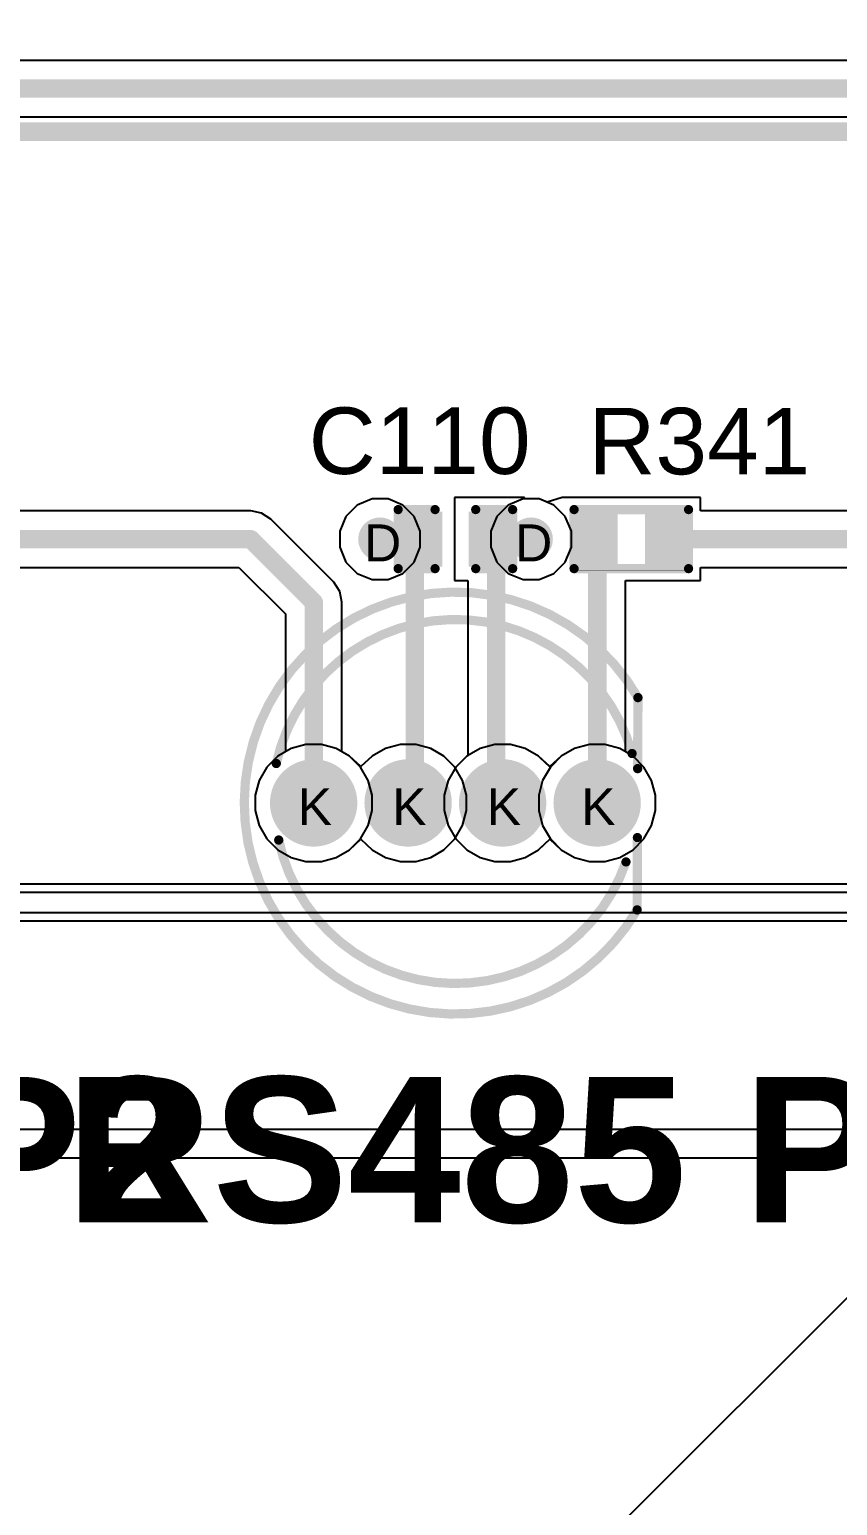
# Model space of a CAD drawing. Header units: inches. Extents: x -11 to 5428, y 0 to 5423.
# Drawn here: x 21.69 to 32.8, y 36.1 to 56.4 of the extents above; entities that cross this region are included whole.
import ezdxf

# ---------------------------------------------------------------- set-up
doc = ezdxf.new("R2010")
doc.units = ezdxf.units.IN
for name, color, linetype in [('Bottom Layer', 5, 'Continuous'), ('Bottom Solder', 6, 'Continuous'), ('Dimension', 6, 'Continuous'), ('Drill Drawing', 1, 'Continuous'), ('GND', 16, 'Continuous'), ('Multi-Layer', 9, 'Continuous'), ('Pad Holes', 156, 'Continuous'), ('PWR', 76, 'Continuous'), ('Top Layer', 1, 'Continuous'), ('Top Overlay', 2, 'Continuous'), ('Top Paste', 8, 'Continuous'), ('Top Solder', 216, 'Continuous'), ('Via Holes', 16, 'Continuous')]:
    doc.layers.add(name, color=color, linetype=linetype)
doc.styles.add('Arial', font='', dxfattribs={"height": 0.2})
doc.styles.add('Arial_Bold', font='', dxfattribs={"height": 0.2})
doc.styles.get('Arial').set_extended_font_data('Arial')
doc.styles.get('Arial_Bold').set_extended_font_data('Arial', bold=True)

# ---------------------------------------------------------------- blocks, each defined once
blk = doc.blocks.new('C___0402_281')
at = {"layer": 'Top Layer'}
for points in [[(-0.698, -0.317), (-0.698, 0.318), (-0.241, 0.318), (-0.241, -0.317)], [(0.241, -0.317), (0.241, 0.318), (0.699, 0.318), (0.699, -0.317)]]:
    blk.add_hatch(color=1, dxfattribs=at).paths.add_polyline_path(points)
at = {"layer": 'Top Paste'}
for points in [[(-0.698, -0.317), (-0.698, 0.318), (-0.241, 0.318), (-0.241, -0.317)], [(0.241, -0.317), (0.241, 0.318), (0.699, 0.318), (0.699, -0.317)]]:
    blk.add_hatch(color=8, dxfattribs=at).paths.add_polyline_path(points)
at = {"layer": 'Top Solder'}
for points in [[(-0.758, -0.377), (-0.758, 0.378), (-0.181, 0.378), (-0.181, -0.377)], [(0.181, -0.377), (0.181, 0.378), (0.759, 0.378), (0.759, -0.377)]]:
    blk.add_hatch(color=216, dxfattribs=at).paths.add_polyline_path(points)
at = {"layer": 'Top Overlay'}
for points in [[(-0.787, 0.406, 0.127, 0.127, 0), (-0.279, 0.406, 0.127, 0.127, 0)], [(-0.787, -0.406, 0.127, 0.127, 0), (-0.787, 0.406, 0.127, 0.127, 0)], [(0.279, 0.406, 0.127, 0.127, 0), (0.787, 0.406, 0.127, 0.127, 0)], [(0.787, -0.406, 0.127, 0.127, 0), (0.787, 0.406, 0.127, 0.127, 0)], [(-0.787, -0.406, 0.127, 0.127, 0), (-0.279, -0.406, 0.127, 0.127, 0)], [(0.279, -0.406, 0.127, 0.127, 0), (0.787, -0.406, 0.127, 0.127, 0)]]:
    blk.add_lwpolyline(points, format="xyseb", dxfattribs=at)
for points in [[(-0.819, 0.406, 0.0635, 0.0635, 1), (-0.756, 0.406, 0.0635, 0.0635, 1)], [(-0.819, 0.406, 0.0635, 0.0635, 1), (-0.756, 0.406, 0.0635, 0.0635, 1)], [(-0.311, 0.406, 0.0635, 0.0635, 1), (-0.248, 0.406, 0.0635, 0.0635, 1)], [(0.248, 0.406, 0.0635, 0.0635, 1), (0.311, 0.406, 0.0635, 0.0635, 1)], [(0.756, 0.406, 0.0635, 0.0635, 1), (0.819, 0.406, 0.0635, 0.0635, 1)], [(0.756, 0.406, 0.0635, 0.0635, 1), (0.819, 0.406, 0.0635, 0.0635, 1)], [(-0.819, -0.406, 0.0635, 0.0635, 1), (-0.756, -0.406, 0.0635, 0.0635, 1)], [(-0.819, -0.406, 0.0635, 0.0635, 1), (-0.756, -0.406, 0.0635, 0.0635, 1)], [(-0.311, -0.406, 0.0635, 0.0635, 1), (-0.248, -0.406, 0.0635, 0.0635, 1)], [(0.248, -0.406, 0.0635, 0.0635, 1), (0.311, -0.406, 0.0635, 0.0635, 1)], [(0.756, -0.406, 0.0635, 0.0635, 1), (0.819, -0.406, 0.0635, 0.0635, 1)], [(0.756, -0.406, 0.0635, 0.0635, 1), (0.819, -0.406, 0.0635, 0.0635, 1)]]:
    blk.add_lwpolyline(points, format="xyseb", close=True, dxfattribs=at)
blk = doc.blocks.new('WS2812D_F5_284')
at = {"layer": 'Bottom Layer'}
h = blk.add_hatch(color=5, dxfattribs=at)
edge = h.paths.add_edge_path()
edge.add_arc((-1.95, 0), 0.55, 0, 360)
h = blk.add_hatch(color=5, dxfattribs=at)
edge = h.paths.add_edge_path()
edge.add_arc((-0.65, 0), 0.55, 0, 360)
h = blk.add_hatch(color=5, dxfattribs=at)
edge = h.paths.add_edge_path()
edge.add_arc((0.65, 0), 0.55, 0, 360)
h = blk.add_hatch(color=5, dxfattribs=at)
edge = h.paths.add_edge_path()
edge.add_arc((1.95, 0), 0.55, 0, 360)
at = {"layer": 'Bottom Solder'}
h = blk.add_hatch(color=6, dxfattribs=at)
edge = h.paths.add_edge_path()
edge.add_arc((-1.95, 0), 0.601, 0, 360)
h = blk.add_hatch(color=6, dxfattribs=at)
edge = h.paths.add_edge_path()
edge.add_arc((-0.65, 0), 0.601, 0, 360)
h = blk.add_hatch(color=6, dxfattribs=at)
edge = h.paths.add_edge_path()
edge.add_arc((0.65, 0), 0.601, 0, 360)
h = blk.add_hatch(color=6, dxfattribs=at)
edge = h.paths.add_edge_path()
edge.add_arc((1.95, 0), 0.601, 0, 360)
at = {"layer": 'GND'}
h = blk.add_hatch(color=16, dxfattribs=at)
edge = h.paths.add_edge_path()
edge.add_arc((-1.95, 0), 0.55, 0, 360)
h = blk.add_hatch(color=16, dxfattribs=at)
edge = h.paths.add_edge_path()
edge.add_arc((-0.65, 0), 0.55, 0, 360)
h = blk.add_hatch(color=16, dxfattribs=at)
edge = h.paths.add_edge_path()
edge.add_arc((0.65, 0), 0.55, 0, 360)
h = blk.add_hatch(color=16, dxfattribs=at)
edge = h.paths.add_edge_path()
edge.add_arc((1.95, 0), 0.55, 0, 360)
at = {"layer": 'Multi-Layer'}
h = blk.add_hatch(color=9, dxfattribs=at)
edge = h.paths.add_edge_path()
edge.add_arc((-1.95, 0), 0.55, 0, 360)
h = blk.add_hatch(color=9, dxfattribs=at)
edge = h.paths.add_edge_path()
edge.add_arc((-0.65, 0), 0.55, 0, 360)
h = blk.add_hatch(color=9, dxfattribs=at)
edge = h.paths.add_edge_path()
edge.add_arc((0.65, 0), 0.55, 0, 360)
h = blk.add_hatch(color=9, dxfattribs=at)
edge = h.paths.add_edge_path()
edge.add_arc((1.95, 0), 0.55, 0, 360)
at = {"layer": 'Pad Holes'}
h = blk.add_hatch(color=7, dxfattribs=at)
edge = h.paths.add_edge_path()
edge.add_arc((-1.95, 0), 0.36, 0, 360)
h = blk.add_hatch(color=7, dxfattribs=at)
edge = h.paths.add_edge_path()
edge.add_arc((-0.65, 0), 0.36, 0, 360)
h = blk.add_hatch(color=7, dxfattribs=at)
edge = h.paths.add_edge_path()
edge.add_arc((0.65, 0), 0.36, 0, 360)
h = blk.add_hatch(color=7, dxfattribs=at)
edge = h.paths.add_edge_path()
edge.add_arc((1.95, 0), 0.36, 0, 360)
at = {"layer": 'PWR'}
h = blk.add_hatch(color=76, dxfattribs=at)
edge = h.paths.add_edge_path()
edge.add_arc((-1.95, 0), 0.55, 0, 360)
h = blk.add_hatch(color=76, dxfattribs=at)
edge = h.paths.add_edge_path()
edge.add_arc((-0.65, 0), 0.55, 0, 360)
h = blk.add_hatch(color=76, dxfattribs=at)
edge = h.paths.add_edge_path()
edge.add_arc((0.65, 0), 0.55, 0, 360)
h = blk.add_hatch(color=76, dxfattribs=at)
edge = h.paths.add_edge_path()
edge.add_arc((1.95, 0), 0.55, 0, 360)
at = {"layer": 'Top Layer'}
h = blk.add_hatch(color=1, dxfattribs=at)
edge = h.paths.add_edge_path()
edge.add_arc((-1.95, 0), 0.55, 0, 360)
h = blk.add_hatch(color=1, dxfattribs=at)
edge = h.paths.add_edge_path()
edge.add_arc((-0.65, 0), 0.55, 0, 360)
h = blk.add_hatch(color=1, dxfattribs=at)
edge = h.paths.add_edge_path()
edge.add_arc((0.65, 0), 0.55, 0, 360)
h = blk.add_hatch(color=1, dxfattribs=at)
edge = h.paths.add_edge_path()
edge.add_arc((1.95, 0), 0.55, 0, 360)
at = {"layer": 'Top Solder'}
h = blk.add_hatch(color=216, dxfattribs=at)
edge = h.paths.add_edge_path()
edge.add_arc((-1.95, 0), 0.601, 0, 360)
h = blk.add_hatch(color=216, dxfattribs=at)
edge = h.paths.add_edge_path()
edge.add_arc((-0.65, 0), 0.601, 0, 360)
h = blk.add_hatch(color=216, dxfattribs=at)
edge = h.paths.add_edge_path()
edge.add_arc((0.65, 0), 0.601, 0, 360)
h = blk.add_hatch(color=216, dxfattribs=at)
edge = h.paths.add_edge_path()
edge.add_arc((1.95, 0), 0.601, 0, 360)
at = {"layer": 'Top Overlay'}
for points in [[(2.5, -1.471, 0.127, 0.127, -3.705201), (2.511, 1.449, 0.127, 0.127, 0)], [(-2.464, 0.543, 0.127, 0.127, -0.780857), (2.43, 0.68, 0.127, 0.127, 0)], [(2.507, 0.472, 0.127, 0.127, 0), (2.511, 1.449, 0.127, 0.127, 0)], [(2.347, -0.811, 0.127, 0.127, -0.760948), (-2.43, -0.51, 0.127, 0.127, 0)], [(2.5, -1.471, 0.127, 0.127, 0), (2.504, -0.476, 0.127, 0.127, 0)]]:
    blk.add_lwpolyline(points, format="xyseb", dxfattribs=at)
for points in [[(2.479, 1.449, 0.0635, 0.0635, 1), (2.543, 1.449, 0.0635, 0.0635, 1)], [(2.479, 1.449, 0.0635, 0.0635, 1), (2.543, 1.449, 0.0635, 0.0635, 1)], [(2.398, 0.68, 0.0635, 0.0635, 1), (2.462, 0.68, 0.0635, 0.0635, 1)], [(-2.496, 0.543, 0.0635, 0.0635, 1), (-2.432, 0.543, 0.0635, 0.0635, 1)], [(2.475, 0.472, 0.0635, 0.0635, 1), (2.539, 0.472, 0.0635, 0.0635, 1)], [(-2.462, -0.51, 0.0635, 0.0635, 1), (-2.398, -0.51, 0.0635, 0.0635, 1)], [(2.472, -0.476, 0.0635, 0.0635, 1), (2.535, -0.476, 0.0635, 0.0635, 1)], [(2.315, -0.811, 0.0635, 0.0635, 1), (2.378, -0.811, 0.0635, 0.0635, 1)], [(2.468, -1.471, 0.0635, 0.0635, 1), (2.532, -1.471, 0.0635, 0.0635, 1)], [(2.468, -1.471, 0.0635, 0.0635, 1), (2.532, -1.471, 0.0635, 0.0635, 1)]]:
    blk.add_lwpolyline(points, format="xyseb", close=True, dxfattribs=at)
blk = doc.blocks.new('R___0402_290')
at = {"layer": 'Top Layer'}
for points in [[(-0.698, -0.317), (-0.698, 0.318), (-0.241, 0.318), (-0.241, -0.317)], [(0.241, -0.317), (0.241, 0.318), (0.699, 0.318), (0.699, -0.317)]]:
    blk.add_hatch(color=1, dxfattribs=at).paths.add_polyline_path(points)
at = {"layer": 'Top Paste'}
for points in [[(-0.698, -0.317), (-0.698, 0.318), (-0.241, 0.318), (-0.241, -0.317)], [(0.241, -0.317), (0.241, 0.318), (0.699, 0.318), (0.699, -0.317)]]:
    blk.add_hatch(color=8, dxfattribs=at).paths.add_polyline_path(points)
at = {"layer": 'Top Solder'}
for points in [[(-0.753, -0.372), (-0.753, 0.373), (-0.186, 0.373), (-0.186, -0.372)], [(0.186, -0.372), (0.186, 0.373), (0.754, 0.373), (0.754, -0.372)]]:
    blk.add_hatch(color=216, dxfattribs=at).paths.add_polyline_path(points)
at = {"layer": 'Top Overlay'}
for points in [[(-0.787, 0.406, 0.127, 0.127, 0), (0.787, 0.406, 0.127, 0.127, 0)], [(-0.787, -0.406, 0.127, 0.127, 0), (-0.787, 0.406, 0.127, 0.127, 0)], [(0.787, -0.406, 0.127, 0.127, 0), (0.787, 0.406, 0.127, 0.127, 0)], [(-0.787, -0.406, 0.127, 0.127, 0), (0.787, -0.406, 0.127, 0.127, 0)], [(-0.813, -0.432, 0.00323, 0.00323, 0), (0.813, -0.432, 0.00323, 0.00323, 0)]]:
    blk.add_lwpolyline(points, format="xyseb", dxfattribs=at)
for points in [[(-0.819, 0.406, 0.0635, 0.0635, 1), (-0.756, 0.406, 0.0635, 0.0635, 1)], [(-0.819, 0.406, 0.0635, 0.0635, 1), (-0.756, 0.406, 0.0635, 0.0635, 1)], [(0.756, 0.406, 0.0635, 0.0635, 1), (0.819, 0.406, 0.0635, 0.0635, 1)], [(0.756, 0.406, 0.0635, 0.0635, 1), (0.819, 0.406, 0.0635, 0.0635, 1)], [(-0.819, -0.406, 0.0635, 0.0635, 1), (-0.756, -0.406, 0.0635, 0.0635, 1)], [(-0.819, -0.406, 0.0635, 0.0635, 1), (-0.756, -0.406, 0.0635, 0.0635, 1)], [(0.756, -0.406, 0.0635, 0.0635, 1), (0.819, -0.406, 0.0635, 0.0635, 1)], [(0.756, -0.406, 0.0635, 0.0635, 1), (0.819, -0.406, 0.0635, 0.0635, 1)], [(-0.814, -0.432, 0.00161, 0.00161, 1), (-0.812, -0.432, 0.00161, 0.00161, 1)], [(0.812, -0.432, 0.00161, 0.00161, 1), (0.814, -0.432, 0.00161, 0.00161, 1)]]:
    blk.add_lwpolyline(points, format="xyseb", close=True, dxfattribs=at)

msp = doc.modelspace()

# ---------------------------------------------------------------- hatches: boundary and pattern name
at = {"layer": 'Bottom Layer'}
h = msp.add_hatch(color=5, dxfattribs=at)
edge = h.paths.add_edge_path()
edge.add_arc((26.511, 49.394), 0.3, 0, 360)
h = msp.add_hatch(color=5, dxfattribs=at)
edge = h.paths.add_edge_path()
edge.add_arc((28.589, 49.394), 0.3, 0, 360)
at = {"layer": 'GND'}
h = msp.add_hatch(color=16, dxfattribs=at)
edge = h.paths.add_edge_path()
edge.add_arc((26.511, 49.394), 0.3, 0, 360)
h = msp.add_hatch(color=16, dxfattribs=at)
edge = h.paths.add_edge_path()
edge.add_arc((28.589, 49.394), 0.3, 0, 360)
at = {"layer": 'PWR'}
h = msp.add_hatch(color=76, dxfattribs=at)
edge = h.paths.add_edge_path()
edge.add_arc((26.511, 49.394), 0.3, 0, 360)
h = msp.add_hatch(color=76, dxfattribs=at)
edge = h.paths.add_edge_path()
edge.add_arc((28.589, 49.394), 0.3, 0, 360)
at = {"layer": 'Top Layer'}
h = msp.add_hatch(color=1, dxfattribs=at)
edge = h.paths.add_edge_path()
edge.add_arc((26.511, 49.394), 0.3, 0, 360)
h = msp.add_hatch(color=1, dxfattribs=at)
edge = h.paths.add_edge_path()
edge.add_arc((28.589, 49.394), 0.3, 0, 360)
at = {"layer": 'Via Holes'}
h = msp.add_hatch(color=7, dxfattribs=at)
edge = h.paths.add_edge_path()
edge.add_arc((26.511, 49.394), 0.15, 0, 360)
h = msp.add_hatch(color=7, dxfattribs=at)
edge = h.paths.add_edge_path()
edge.add_arc((28.589, 49.394), 0.15, 0, 360)

# ---------------------------------------------------------------- linework, layer by layer
at = {"layer": 'Bottom Layer'}
for p, q in [((28.478, 49.948), (28.275, 49.864)), ((28.699, 49.948), (28.478, 49.948)), ((28.902, 49.864), (28.699, 49.948)), ((28.275, 49.864), (28.119, 49.708)), ((29.058, 49.708), (28.902, 49.864)), ((28.119, 49.708), (28.035, 49.505)), ((29.143, 49.505), (29.058, 49.708)), ((28.035, 49.505), (28.035, 49.284)), ((29.143, 49.284), (29.143, 49.505)), ((28.035, 49.284), (28.119, 49.081)), ((29.058, 49.081), (29.143, 49.284)), ((28.119, 49.081), (28.275, 48.925)), ((28.275, 48.925), (28.478, 48.84)), ((28.699, 48.84), (28.902, 48.925)), ((28.902, 48.925), (29.058, 49.081)), ((28.478, 48.84), (28.699, 48.84)), ((25.287, 46.516), (25.104, 46.41)), ((25.492, 46.571), (25.287, 46.516)), ((25.704, 46.571), (25.492, 46.571)), ((25.908, 46.516), (25.704, 46.571)), ((26.091, 46.41), (25.908, 46.516)), ((27.887, 46.516), (27.704, 46.41)), ((28.092, 46.571), (27.887, 46.516)), ((28.304, 46.571), (28.092, 46.571)), ((28.508, 46.516), (28.304, 46.571)), ((28.691, 46.41), (28.508, 46.516)), ((29.187, 46.516), (29.004, 46.41)), ((29.392, 46.571), (29.187, 46.516)), ((29.604, 46.571), (29.392, 46.571)), ((29.808, 46.516), (29.604, 46.571)), ((29.991, 46.41), (29.808, 46.516)), ((25.104, 46.41), (24.954, 46.26)), ((26.241, 46.26), (26.091, 46.41)), ((27.704, 46.41), (27.554, 46.26)), ((28.713, 46.389), (28.691, 46.41)), ((28.848, 46.266), (28.713, 46.389)), ((28.982, 46.389), (28.848, 46.266)), ((29.004, 46.41), (28.982, 46.389)), ((30.141, 46.26), (29.991, 46.41)), ((24.954, 46.26), (24.849, 46.077)), ((26.347, 46.077), (26.241, 46.26)), ((27.554, 46.26), (27.449, 46.077)), ((30.247, 46.077), (30.141, 46.26)), ((24.849, 46.077), (24.794, 45.873)), ((26.402, 45.873), (26.347, 46.077)), ((27.449, 46.077), (27.394, 45.873)), ((30.302, 45.873), (30.247, 46.077)), ((24.794, 45.873), (24.794, 45.661)), ((26.402, 45.661), (26.402, 45.873)), ((27.394, 45.873), (27.394, 45.661)), ((30.302, 45.661), (30.302, 45.873)), ((24.794, 45.661), (24.849, 45.456)), ((26.347, 45.456), (26.402, 45.661)), ((27.394, 45.661), (27.449, 45.456)), ((30.247, 45.456), (30.302, 45.661)), ((24.849, 45.456), (24.954, 45.273)), ((24.954, 45.273), (25.104, 45.123)), ((26.091, 45.123), (26.241, 45.273)), ((26.241, 45.273), (26.347, 45.456)), ((27.449, 45.456), (27.554, 45.273)), ((27.554, 45.273), (27.704, 45.123)), ((29.991, 45.123), (30.141, 45.273)), ((30.141, 45.273), (30.247, 45.456)), ((25.104, 45.123), (25.287, 45.018)), ((25.908, 45.018), (26.091, 45.123)), ((27.704, 45.123), (27.887, 45.018)), ((28.508, 45.018), (28.691, 45.123)), ((28.691, 45.123), (28.713, 45.145)), ((28.713, 45.145), (28.848, 45.267)), ((28.848, 45.267), (28.982, 45.145)), ((28.982, 45.145), (29.004, 45.123)), ((29.004, 45.123), (29.187, 45.018)), ((29.808, 45.018), (29.991, 45.123)), ((25.287, 45.018), (25.492, 44.963)), ((25.492, 44.963), (25.704, 44.963)), ((25.704, 44.963), (25.908, 45.018)), ((27.887, 45.018), (28.092, 44.963)), ((28.092, 44.963), (28.304, 44.963)), ((28.304, 44.963), (28.508, 45.018)), ((29.187, 45.018), (29.392, 44.963)), ((29.392, 44.963), (29.604, 44.963)), ((29.604, 44.963), (29.808, 45.018))]:
    msp.add_line(p, q, dxfattribs=at)
at = {"layer": 'Bottom Solder'}
msp.add_line((6.245, 12.319), (5427.557, 5423.366), dxfattribs=at)
at = {"layer": 'Dimension'}
msp.add_lwpolyline([(0, 55, 0.254, 0.254, 0), (344, 55, 0.254, 0.254, 0)], format="xyseb", dxfattribs=at)
at = {"layer": 'GND'}
for p, q in [((28.478, 49.948), (28.275, 49.864)), ((28.699, 49.948), (28.478, 49.948)), ((28.902, 49.864), (28.699, 49.948)), ((28.275, 49.864), (28.119, 49.708)), ((29.058, 49.708), (28.902, 49.864)), ((28.119, 49.708), (28.035, 49.505)), ((29.143, 49.505), (29.058, 49.708)), ((28.035, 49.505), (28.035, 49.284)), ((29.143, 49.284), (29.143, 49.505)), ((28.035, 49.284), (28.119, 49.081)), ((29.058, 49.081), (29.143, 49.284)), ((28.119, 49.081), (28.275, 48.925)), ((28.275, 48.925), (28.478, 48.84)), ((28.699, 48.84), (28.902, 48.925)), ((28.902, 48.925), (29.058, 49.081)), ((28.478, 48.84), (28.699, 48.84)), ((25.287, 46.516), (25.104, 46.41)), ((25.492, 46.571), (25.287, 46.516)), ((25.704, 46.571), (25.492, 46.571)), ((25.908, 46.516), (25.704, 46.571)), ((26.091, 46.41), (25.908, 46.516)), ((27.887, 46.516), (27.704, 46.41)), ((28.092, 46.571), (27.887, 46.516)), ((28.304, 46.571), (28.092, 46.571)), ((28.508, 46.516), (28.304, 46.571)), ((28.691, 46.41), (28.508, 46.516)), ((29.187, 46.516), (29.004, 46.41)), ((29.392, 46.571), (29.187, 46.516)), ((29.604, 46.571), (29.392, 46.571)), ((29.808, 46.516), (29.604, 46.571)), ((29.991, 46.41), (29.808, 46.516)), ((25.104, 46.41), (24.954, 46.26)), ((26.241, 46.26), (26.091, 46.41)), ((27.704, 46.41), (27.554, 46.26)), ((28.848, 46.267), (28.691, 46.41)), ((29.004, 46.41), (28.848, 46.267)), ((30.141, 46.26), (29.991, 46.41)), ((24.954, 46.26), (24.849, 46.077)), ((26.347, 46.077), (26.241, 46.26)), ((27.554, 46.26), (27.449, 46.077)), ((30.247, 46.077), (30.141, 46.26)), ((24.849, 46.077), (24.794, 45.873)), ((26.402, 45.873), (26.347, 46.077)), ((27.449, 46.077), (27.394, 45.873)), ((30.302, 45.873), (30.247, 46.077)), ((24.794, 45.873), (24.794, 45.661)), ((26.402, 45.661), (26.402, 45.873)), ((27.394, 45.873), (27.394, 45.661)), ((30.302, 45.661), (30.302, 45.873)), ((24.794, 45.661), (24.849, 45.456)), ((26.347, 45.456), (26.402, 45.661)), ((27.394, 45.661), (27.449, 45.456)), ((30.247, 45.456), (30.302, 45.661)), ((24.849, 45.456), (24.954, 45.273)), ((24.954, 45.273), (25.104, 45.123)), ((26.091, 45.123), (26.241, 45.273)), ((26.241, 45.273), (26.347, 45.456)), ((27.449, 45.456), (27.554, 45.273)), ((27.554, 45.273), (27.704, 45.123)), ((29.991, 45.123), (30.141, 45.273)), ((30.141, 45.273), (30.247, 45.456)), ((25.104, 45.123), (25.287, 45.018)), ((25.908, 45.018), (26.091, 45.123)), ((27.704, 45.123), (27.887, 45.018)), ((28.508, 45.018), (28.691, 45.123)), ((28.691, 45.123), (28.848, 45.267)), ((28.848, 45.267), (29.004, 45.123)), ((29.004, 45.123), (29.187, 45.018)), ((29.808, 45.018), (29.991, 45.123)), ((25.287, 45.018), (25.492, 44.963)), ((25.492, 44.963), (25.704, 44.963)), ((25.704, 44.963), (25.908, 45.018)), ((27.887, 45.018), (28.092, 44.963)), ((28.092, 44.963), (28.304, 44.963)), ((28.304, 44.963), (28.508, 45.018)), ((29.187, 45.018), (29.392, 44.963)), ((29.392, 44.963), (29.604, 44.963)), ((29.604, 44.963), (29.808, 45.018)), ((63.309, 44.536), (10.737, 44.536)), ((0.406, 44.147), (64.692, 44.147)), ((84.888, 41.275), (0.406, 41.275)), ((10.737, 40.887), (84.888, 40.887))]:
    msp.add_line(p, q, dxfattribs=at)
at = {"layer": 'PWR'}
for p, q in [((26.401, 49.948), (26.197, 49.864)), ((26.621, 49.948), (26.401, 49.948)), ((26.825, 49.864), (26.621, 49.948)), ((26.197, 49.864), (26.041, 49.708)), ((26.981, 49.708), (26.825, 49.864)), ((26.041, 49.708), (25.957, 49.505)), ((27.065, 49.505), (26.981, 49.708)), ((25.957, 49.505), (25.957, 49.284)), ((27.065, 49.284), (27.065, 49.505)), ((25.957, 49.284), (26.041, 49.081)), ((26.981, 49.081), (27.065, 49.284)), ((26.041, 49.081), (26.197, 48.925)), ((26.197, 48.925), (26.401, 48.84)), ((26.621, 48.84), (26.825, 48.925)), ((26.825, 48.925), (26.981, 49.081)), ((26.401, 48.84), (26.621, 48.84)), ((25.287, 46.516), (25.104, 46.41)), ((25.492, 46.571), (25.287, 46.516)), ((25.704, 46.571), (25.492, 46.571)), ((25.908, 46.516), (25.704, 46.571)), ((26.091, 46.41), (25.908, 46.516)), ((26.587, 46.516), (26.404, 46.41)), ((26.792, 46.571), (26.587, 46.516)), ((27.004, 46.571), (26.792, 46.571)), ((27.208, 46.516), (27.004, 46.571)), ((27.391, 46.41), (27.208, 46.516)), ((29.187, 46.516), (29.004, 46.41)), ((29.392, 46.571), (29.187, 46.516)), ((29.604, 46.571), (29.392, 46.571)), ((29.808, 46.516), (29.604, 46.571)), ((29.991, 46.41), (29.808, 46.516)), ((25.104, 46.41), (24.954, 46.26)), ((26.248, 46.267), (26.091, 46.41)), ((26.404, 46.41), (26.248, 46.267)), ((27.541, 46.26), (27.391, 46.41)), ((29.004, 46.41), (28.854, 46.26)), ((30.141, 46.26), (29.991, 46.41)), ((24.954, 46.26), (24.849, 46.077)), ((27.647, 46.077), (27.541, 46.26)), ((28.854, 46.26), (28.748, 46.077)), ((30.247, 46.077), (30.141, 46.26)), ((24.849, 46.077), (24.794, 45.873)), ((27.702, 45.873), (27.647, 46.077)), ((28.748, 46.077), (28.694, 45.873)), ((30.302, 45.873), (30.247, 46.077)), ((24.794, 45.873), (24.794, 45.661)), ((27.702, 45.661), (27.702, 45.873)), ((28.694, 45.873), (28.694, 45.661)), ((30.302, 45.661), (30.302, 45.873)), ((24.794, 45.661), (24.849, 45.456)), ((27.647, 45.456), (27.702, 45.661)), ((28.694, 45.661), (28.748, 45.456)), ((30.247, 45.456), (30.302, 45.661)), ((24.849, 45.456), (24.954, 45.273)), ((24.954, 45.273), (25.104, 45.123)), ((27.391, 45.123), (27.541, 45.273)), ((27.541, 45.273), (27.647, 45.456)), ((28.748, 45.456), (28.854, 45.273)), ((28.854, 45.273), (29.004, 45.123)), ((29.991, 45.123), (30.141, 45.273)), ((30.141, 45.273), (30.247, 45.456)), ((25.104, 45.123), (25.287, 45.018)), ((25.908, 45.018), (26.091, 45.123)), ((26.091, 45.123), (26.248, 45.267)), ((26.248, 45.267), (26.404, 45.123)), ((26.404, 45.123), (26.587, 45.018)), ((27.208, 45.018), (27.391, 45.123)), ((29.004, 45.123), (29.187, 45.018)), ((29.808, 45.018), (29.991, 45.123)), ((25.287, 45.018), (25.492, 44.963)), ((25.492, 44.963), (25.704, 44.963)), ((25.704, 44.963), (25.908, 45.018)), ((26.587, 45.018), (26.792, 44.963)), ((26.792, 44.963), (27.004, 44.963)), ((27.004, 44.963), (27.208, 45.018)), ((29.187, 45.018), (29.392, 44.963)), ((29.392, 44.963), (29.604, 44.963)), ((29.604, 44.963), (29.808, 45.018)), ((51.771, 44.65), (12.827, 44.65)), ((12.827, 44.262), (51.771, 44.262))]:
    msp.add_line(p, q, dxfattribs=at)
at = {"layer": 'Top Layer'}
for p, q in [((52.031, 55.981), (7.513, 55.981)), ((8.394, 55.204), (52.031, 55.204)), ((28.5, 49.968), (27.535, 49.968)), ((27.535, 49.968), (27.535, 48.825)), ((28.5, 49.948), (28.5, 49.968)), ((28.699, 49.948), (28.5, 49.948)), ((28.812, 49.902), (28.699, 49.948)), ((29.015, 49.968), (28.812, 49.902)), ((29.015, 49.968), (29.015, 49.968)), ((30.92, 49.968), (29.015, 49.968)), ((30.92, 49.783), (30.92, 49.968)), ((24.732, 49.783), (19.95, 49.783)), ((24.881, 49.753), (24.732, 49.783)), ((25.007, 49.669), (24.881, 49.753)), ((35.702, 49.783), (30.92, 49.783)), ((25.874, 48.802), (25.007, 49.669)), ((19.95, 49.006), (24.571, 49.006)), ((24.571, 49.006), (25.211, 48.366)), ((30.92, 48.825), (30.92, 49.006)), ((30.92, 49.006), (35.541, 49.006)), ((25.959, 48.676), (25.874, 48.802)), ((27.535, 48.825), (27.721, 48.825)), ((27.721, 48.825), (27.721, 46.42)), ((29.888, 46.47), (29.888, 48.825)), ((29.888, 48.825), (30.92, 48.825)), ((25.988, 48.527), (25.959, 48.676)), ((25.988, 46.47), (25.988, 48.527)), ((25.211, 48.366), (25.211, 46.472)), ((25.104, 46.41), (24.954, 46.26)), ((25.211, 46.472), (25.104, 46.41)), ((26.091, 46.41), (25.988, 46.47)), ((26.241, 46.26), (26.091, 46.41)), ((27.704, 46.41), (27.554, 46.26)), ((27.721, 46.42), (27.704, 46.41)), ((29.991, 46.41), (29.888, 46.47)), ((30.141, 46.26), (29.991, 46.41)), ((24.954, 46.26), (24.849, 46.077)), ((26.347, 46.077), (26.241, 46.26)), ((27.554, 46.26), (27.449, 46.077)), ((30.247, 46.077), (30.141, 46.26)), ((24.849, 46.077), (24.794, 45.873)), ((26.402, 45.873), (26.347, 46.077)), ((27.449, 46.077), (27.394, 45.873)), ((30.302, 45.873), (30.247, 46.077)), ((24.794, 45.873), (24.794, 45.661)), ((26.402, 45.661), (26.402, 45.873)), ((27.394, 45.873), (27.394, 45.661)), ((30.302, 45.661), (30.302, 45.873)), ((24.794, 45.661), (24.849, 45.456)), ((26.347, 45.456), (26.402, 45.661)), ((27.394, 45.661), (27.449, 45.456)), ((30.247, 45.456), (30.302, 45.661)), ((24.849, 45.456), (24.954, 45.273)), ((24.954, 45.273), (25.104, 45.123)), ((26.091, 45.123), (26.241, 45.273)), ((26.241, 45.273), (26.347, 45.456)), ((27.449, 45.456), (27.554, 45.273)), ((27.554, 45.273), (27.704, 45.123)), ((29.991, 45.123), (30.141, 45.273)), ((30.141, 45.273), (30.247, 45.456)), ((25.104, 45.123), (25.287, 45.018)), ((25.908, 45.018), (26.091, 45.123)), ((27.704, 45.123), (27.887, 45.018)), ((28.508, 45.018), (28.691, 45.123)), ((28.691, 45.123), (28.713, 45.145)), ((28.713, 45.145), (28.848, 45.267)), ((28.848, 45.267), (28.982, 45.145)), ((28.982, 45.145), (29.004, 45.123)), ((29.004, 45.123), (29.187, 45.018)), ((29.808, 45.018), (29.991, 45.123)), ((25.287, 45.018), (25.492, 44.963)), ((25.492, 44.963), (25.704, 44.963)), ((25.704, 44.963), (25.908, 45.018)), ((27.887, 45.018), (28.092, 44.963)), ((28.092, 44.963), (28.304, 44.963)), ((28.304, 44.963), (28.508, 45.018)), ((29.187, 45.018), (29.392, 44.963)), ((29.392, 44.963), (29.604, 44.963)), ((29.604, 44.963), (29.808, 45.018))]:
    msp.add_line(p, q, dxfattribs=at)
for points in [[(6.942, 55.593, 0.254, 0.254, 0), (52.426, 55.593, 0.254, 0.254, 0)], [(19.469, 49.394, 0.254, 0.254, 0), (24.732, 49.394, 0.254, 0.254, 0)], [(24.732, 49.394, 0.254, 0.254, 0), (25.6, 48.527, 0.254, 0.254, 0)], [(26.511, 49.394, 0.254, 0.254, 0), (27.08, 49.394, 0.254, 0.254, 0)], [(26.99, 49.304, 0.254, 0.254, 0), (27.08, 49.394, 0.254, 0.254, 0)], [(26.99, 45.855, 0.254, 0.254, 0), (26.99, 49.304, 0.254, 0.254, 0)], [(28.02, 49.394, 0.254, 0.254, 0), (28.589, 49.394, 0.254, 0.254, 0)], [(28.02, 49.394, 0.254, 0.254, 0), (28.11, 49.304, 0.254, 0.254, 0)], [(28.11, 45.855, 0.254, 0.254, 0), (28.11, 49.304, 0.254, 0.254, 0)], [(29.5, 45.765, 0.254, 0.254, 0), (29.5, 49.394, 0.254, 0.254, 0)], [(30.439, 49.394, 0.254, 0.254, 0), (35.702, 49.394, 0.254, 0.254, 0)], [(25.6, 45.765, 0.254, 0.254, 0), (25.6, 48.527, 0.254, 0.254, 0)], [(26.9, 45.765, 0.254, 0.254, 0), (26.99, 45.855, 0.254, 0.254, 0)], [(28.11, 45.855, 0.254, 0.254, 0), (28.2, 45.765, 0.254, 0.254, 0)]]:
    msp.add_lwpolyline(points, format="xyseb", dxfattribs=at)
for points in [[(24.669, 49.394, 0.127, 0.127, 1), (24.796, 49.394, 0.127, 0.127, 1)], [(24.669, 49.394, 0.127, 0.127, 1), (24.796, 49.394, 0.127, 0.127, 1)], [(26.447, 49.394, 0.127, 0.127, 1), (26.574, 49.394, 0.127, 0.127, 1)], [(26.926, 49.304, 0.127, 0.127, 1), (27.053, 49.304, 0.127, 0.127, 1)], [(26.926, 49.304, 0.127, 0.127, 1), (27.053, 49.304, 0.127, 0.127, 1)], [(27.016, 49.394, 0.127, 0.127, 1), (27.143, 49.394, 0.127, 0.127, 1)], [(27.016, 49.394, 0.127, 0.127, 1), (27.143, 49.394, 0.127, 0.127, 1)], [(27.956, 49.394, 0.127, 0.127, 1), (28.083, 49.394, 0.127, 0.127, 1)], [(27.956, 49.394, 0.127, 0.127, 1), (28.083, 49.394, 0.127, 0.127, 1)], [(28.046, 49.304, 0.127, 0.127, 1), (28.173, 49.304, 0.127, 0.127, 1)], [(28.046, 49.304, 0.127, 0.127, 1), (28.173, 49.304, 0.127, 0.127, 1)], [(28.525, 49.394, 0.127, 0.127, 1), (28.652, 49.394, 0.127, 0.127, 1)], [(29.436, 49.394, 0.127, 0.127, 1), (29.563, 49.394, 0.127, 0.127, 1)], [(30.376, 49.394, 0.127, 0.127, 1), (30.503, 49.394, 0.127, 0.127, 1)], [(25.536, 48.527, 0.127, 0.127, 1), (25.663, 48.527, 0.127, 0.127, 1)], [(25.536, 48.527, 0.127, 0.127, 1), (25.663, 48.527, 0.127, 0.127, 1)], [(25.536, 45.765, 0.127, 0.127, 1), (25.663, 45.765, 0.127, 0.127, 1)], [(26.836, 45.765, 0.127, 0.127, 1), (26.963, 45.765, 0.127, 0.127, 1)], [(26.926, 45.855, 0.127, 0.127, 1), (27.053, 45.855, 0.127, 0.127, 1)], [(26.926, 45.855, 0.127, 0.127, 1), (27.053, 45.855, 0.127, 0.127, 1)], [(28.046, 45.855, 0.127, 0.127, 1), (28.173, 45.855, 0.127, 0.127, 1)], [(28.046, 45.855, 0.127, 0.127, 1), (28.173, 45.855, 0.127, 0.127, 1)], [(28.136, 45.765, 0.127, 0.127, 1), (28.263, 45.765, 0.127, 0.127, 1)], [(29.436, 45.765, 0.127, 0.127, 1), (29.563, 45.765, 0.127, 0.127, 1)]]:
    msp.add_lwpolyline(points, format="xyseb", close=True, dxfattribs=at)
at = {"layer": 'Top Solder'}
msp.add_line((6.245, 12.319), (5427.557, 5423.366), dxfattribs=at)

# ---------------------------------------------------------------- block references
for name, p in [('C___0402_281', (27.548, 49.396)), ('R___0402_290', (29.968, 49.396)), ('WS2812D_F5_284', (27.548, 45.767))]:
    msp.add_blockref(name, p)

# ---------------------------------------------------------------- texts
at = {"layer": 'Drill Drawing', "style": 'Arial'}
for s, p in [('D', (26.291, 49.09)), ('D', (28.369, 49.09)), ('K', (25.378, 45.462)), ('K', (26.678, 45.462)), ('K', (27.978, 45.462)), ('K', (29.278, 45.462))]:
    msp.add_text(s, height=0.508, dxfattribs=at).set_placement(p)
at = {"layer": 'Top Overlay'}
for s, height, style, p in [('C110', 0.9144, 'Arial', (25.53, 50.292)), ('R341', 0.9144, 'Arial', (29.377, 50.287)), ('RS232 P2', 2, 'Arial_Bold', (11.219, 39.999)), ('RS485 P1', 2, 'Arial_Bold', (22.189, 39.999))]:
    msp.add_text(s, height=height, dxfattribs=dict(at, style=style)).set_placement(p)

doc.saveas('drawing.dxf')
